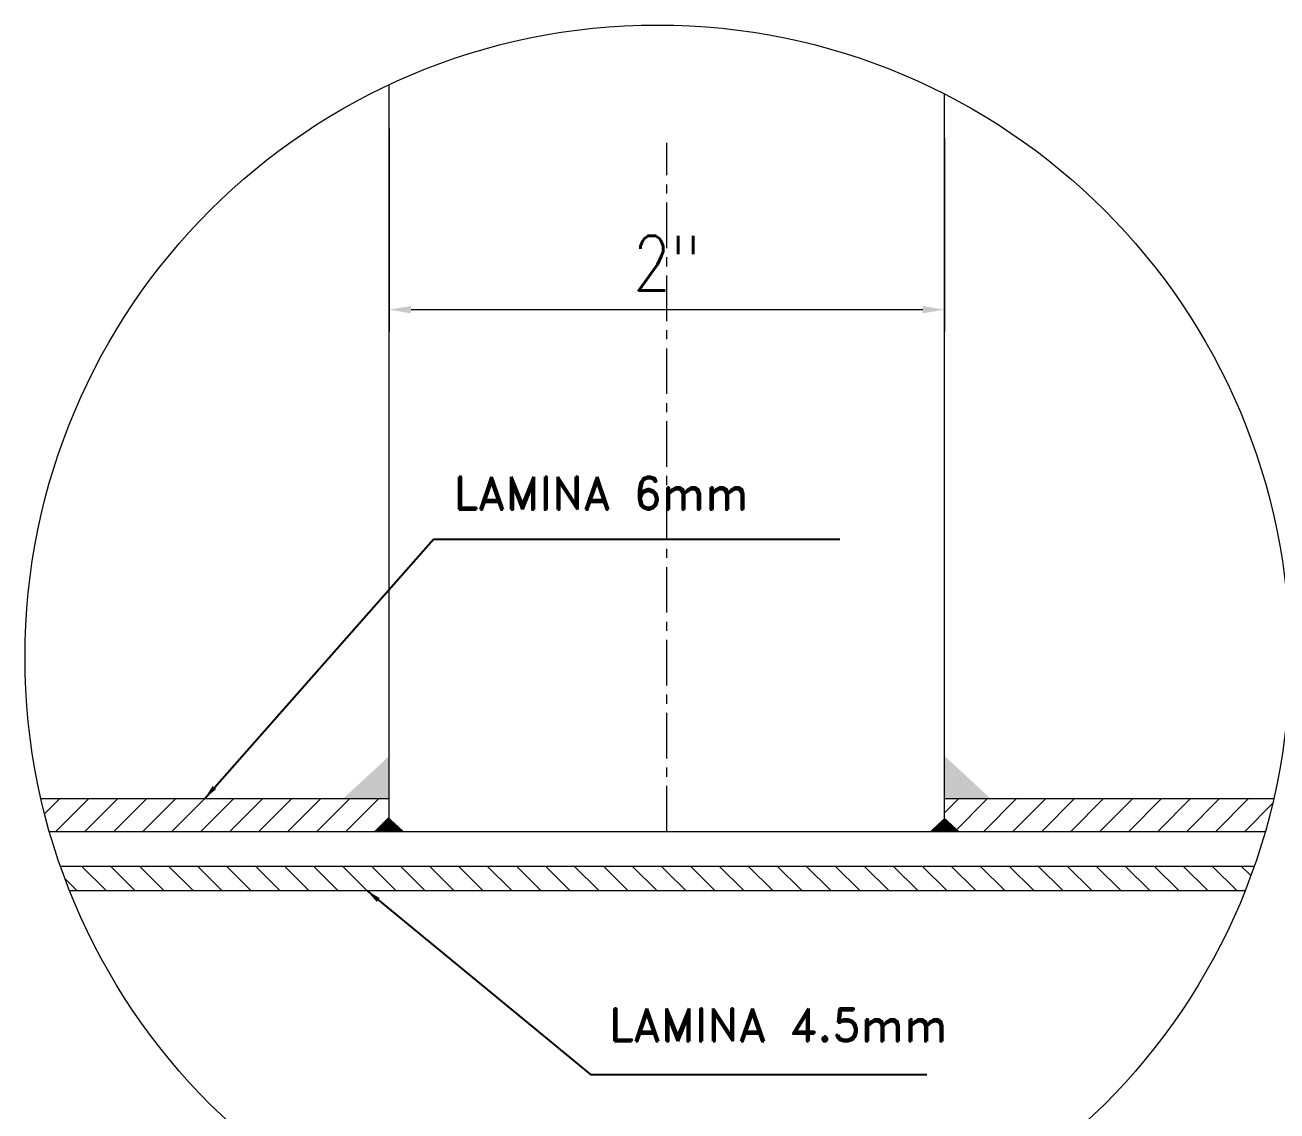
# Model space of a CAD drawing. Extents: x 174420 to 213214, y -41877 to -13498.
# Drawn here: x 205727 to 207444, y -28014 to -26524 of the extents above; entities that cross this region are included whole.
import ezdxf

# ---------------------------------------------------------------- set-up
doc = ezdxf.new("R2010")
doc.units = 0
doc.header["$LTSCALE"] = 500
doc.header["$MEASUREMENT"] = 0
doc.linetypes.add('CENTER', pattern=[2, 1.25, -0.25, 0.25, -0.25])
doc.layers.get('0').update_dxf_attribs({"linetype": 'CONTINUOUS', "lineweight": 9})
doc.layers.add('CENTER', color=5, linetype='CENTER', lineweight=9)
doc.layers.add('COTAS', color=2, linetype='CONTINUOUS', lineweight=9)
doc.styles.add('ROMAND', font='romand')
doc.styles.get("Standard").update_dxf_attribs({"font": 'SIMPLEX.shx', "width": 0.8, "height": 80})
doc.dimstyles.get("Standard").update_dxf_attribs({"dimtxt": 0.18, "dimasz": 0.18, "dimexe": 0.18, "dimexo": 0.0625, "dimgap": 0.09, "dimtad": 0, "dimtih": 1, "dimtoh": 1, "dimdec": 4, "dimzin": 0, "dimdsep": 46, "dimtxsty": 'Standard', "dimcen": 0.09, "dimadec": 0, "dimazin": 0, "dimtfac": 1, "dimtdec": 4, "dimtofl": 0, "dimtmove": 0, "dimatfit": 3, "dimfxl": 1, "dimtolj": 1, "dimtzin": 0, "dimarcsym": 0})

# ---------------------------------------------------------------- blocks, each defined once
blk = doc.blocks.new('*X33')
at = {"color": 0}
for p, q in [((-10389.77, 2567.4), (-10394.27, 2571.9)), ((-10384.47, 2567.4), (-10388.97, 2571.9)), ((-10379.17, 2567.4), (-10383.67, 2571.9)), ((-10373.86, 2567.4), (-10378.36, 2571.9)), ((-10368.56, 2567.4), (-10373.06, 2571.9)), ((-10363.26, 2567.4), (-10367.76, 2571.9)), ((-10357.95, 2567.4), (-10362.45, 2571.9)), ((-10352.65, 2567.4), (-10357.15, 2571.9)), ((-10347.35, 2567.4), (-10351.85, 2571.9)), ((-10342.04, 2567.4), (-10346.54, 2571.9)), ((-10336.74, 2567.4), (-10341.24, 2571.9)), ((-10331.44, 2567.4), (-10335.94, 2571.9)), ((-10326.13, 2567.4), (-10330.63, 2571.9)), ((-10320.83, 2567.4), (-10325.33, 2571.9)), ((-10315.53, 2567.4), (-10320.03, 2571.9)), ((-10310.22, 2567.4), (-10314.72, 2571.9)), ((-10304.92, 2567.4), (-10309.42, 2571.9)), ((-10299.62, 2567.4), (-10304.12, 2571.9)), ((-10294.31, 2567.4), (-10298.81, 2571.9)), ((-10289.01, 2567.4), (-10293.51, 2571.9)), ((-10287.18, 2570.87), (-10288.21, 2571.9)), ((-10278.4, 2567.4), (-10282.9, 2571.9)), ((-10273.1, 2567.4), (-10277.6, 2571.9)), ((-10267.8, 2567.4), (-10272.3, 2571.9)), ((-10262.49, 2567.4), (-10266.99, 2571.9)), ((-10257.19, 2567.4), (-10261.69, 2571.9)), ((-10251.89, 2567.4), (-10256.39, 2571.9)), ((-10246.58, 2567.4), (-10251.08, 2571.9)), ((-10241.28, 2567.4), (-10245.78, 2571.9)), ((-10235.98, 2567.4), (-10240.48, 2571.9)), ((-10230.67, 2567.4), (-10235.17, 2571.9)), ((-10225.37, 2567.4), (-10229.87, 2571.9)), ((-10220.07, 2567.4), (-10224.57, 2571.9)), ((-10214.76, 2567.4), (-10219.26, 2571.9)), ((-10209.46, 2567.4), (-10213.96, 2571.9)), ((-10204.16, 2567.4), (-10208.66, 2571.9)), ((-10198.85, 2567.4), (-10203.35, 2571.9)), ((-10193.55, 2567.4), (-10198.05, 2571.9)), ((-10188.25, 2567.4), (-10192.75, 2571.9)), ((-10182.94, 2567.4), (-10187.44, 2571.9)), ((-10180.39, 2570.16), (-10182.14, 2571.9)), ((-10395.08, 2567.4), (-10397.24, 2569.57)), ((-10283.71, 2567.4), (-10287.18, 2570.87))]:
    blk.add_line(p, q, dxfattribs=at)
blk = doc.blocks.new('*X32')
at = {"color": 0}
for p, q in [((-10400.98, 2581.5), (-10398.23, 2584.25)), ((-10398.92, 2578.25), (-10392.92, 2584.25)), ((-10393.62, 2578.25), (-10387.62, 2584.25)), ((-10388.32, 2578.25), (-10382.32, 2584.25)), ((-10383.01, 2578.25), (-10377.01, 2584.25)), ((-10377.71, 2578.25), (-10371.71, 2584.25)), ((-10372.41, 2578.25), (-10366.41, 2584.25)), ((-10367.1, 2578.25), (-10361.1, 2584.25)), ((-10361.8, 2578.25), (-10355.8, 2584.25)), ((-10356.5, 2578.25), (-10350.5, 2584.25)), ((-10351.19, 2578.25), (-10345.19, 2584.25)), ((-10345.89, 2578.25), (-10339.89, 2584.25)), ((-10236.38, 2581.7), (-10233.82, 2584.25)), ((-10234.52, 2578.25), (-10228.52, 2584.25)), ((-10229.22, 2578.25), (-10223.22, 2584.25)), ((-10223.91, 2578.25), (-10217.91, 2584.25)), ((-10218.61, 2578.25), (-10212.61, 2584.25)), ((-10213.31, 2578.25), (-10207.31, 2584.25)), ((-10208, 2578.25), (-10202, 2584.25)), ((-10202.7, 2578.25), (-10196.7, 2584.25)), ((-10197.4, 2578.25), (-10191.4, 2584.25)), ((-10192.09, 2578.25), (-10186.09, 2584.25)), ((-10186.79, 2578.25), (-10180.79, 2584.25)), ((-10181.49, 2578.25), (-10176.42, 2583.32)), ((-10340.59, 2578.25), (-10337.98, 2580.87))]:
    blk.add_line(p, q, dxfattribs=at)

msp = doc.modelspace()

# ---------------------------------------------------------------- linework, layer by layer
at = {"lineweight": 9}
for p, q in [((206226, -27630.2), (206226, -26605.9)), ((206988, -27630.2), (206988, -26618.7)), ((205748.5, -27585.2), (206226, -27585.2)), ((206988, -27585.2), (207439.4, -27585.2)), ((205760.1, -27630.2), (206226, -27630.2)), ((206159.5, -27630.2), (207427.8, -27630.2)), ((205775.2, -27677.8), (206226, -27677.8)), ((206226, -27677.8), (207412.6, -27677.8)), ((205787.8, -27711.6), (206226, -27711.6)), ((206226, -27711.6), (207400, -27711.6))]:
    msp.add_line(p, q, dxfattribs=at)
msp.add_circle((206593.9, -27391.4), 867.4, dxfattribs=at)
at = {"layer": 'CENTER', "lineweight": 9, "ltscale": 0.1}
msp.add_line((206607, -27630.2), (206607, -26685.4), dxfattribs=at)
at = {"layer": 'COTAS', "lineweight": 9}
for p, q in [((206226, -26665.9), (206226, -26944.5)), ((206988, -26678.7), (206988, -26944.5)), ((206256, -26914.5), (206958, -26914.5))]:
    msp.add_line(p, q, dxfattribs=at)
msp.add_point((206988, -26914.5), dxfattribs=at)
for points in [[(206256, -26909.5), (206256, -26919.5), (206226, -26914.5)], [(206958, -26909.5), (206958, -26919.5), (206988, -26914.5)], [(206226, -27526.9), (206226, -27585.2), (206163.2, -27585.2)], [(206988, -27526.9), (206988, -27585.2), (207050.9, -27585.2)], [(206226, -27611.6), (206226, -27630.2), (206205.9, -27630.2)], [(206226, -27611.6), (206226, -27630.2), (206246.2, -27630.2)], [(206988, -27611.6), (206988, -27630.2), (206967.9, -27630.2)], [(206988, -27611.6), (206988, -27630.2), (207008.2, -27630.2)]]:
    msp.add_solid(points, dxfattribs=at)

# ---------------------------------------------------------------- block references
at = {"layer": 'COTAS', "lineweight": 9, "xscale": 7.5, "yscale": 7.5, "zscale": 7.5}
for name in ['*X32', '*X33']:
    msp.add_blockref(name, (283760.9, -46967.1), dxfattribs=at)

# ---------------------------------------------------------------- texts
at = {"layer": 'COTAS', "lineweight": 9, "style": 'ROMAND'}
for s, p in [('LAMINA 6mm', (206314.5, -27188.7)), ('LAMINA 4.5mm', (206527.6, -27918.3))]:
    msp.add_text(s, height=45, dxfattribs=at).set_placement(p)
at = {"layer": 'COTAS', "lineweight": 9, "insert": (206607, -26850.7), "char_height": 75, "attachment_point": 5}
msp.add_mtext('{2}{"}', dxfattribs=at)

# ---------------------------------------------------------------- leaders
at = {"layer": 'COTAS', "lineweight": 9, "annotation_type": 0, "has_hookline": 1, "hookline_direction": 0}
for points in [[(205973, -27585.2), (206287, -27229.5), (206813.1, -27229.5)], [(206195.5, -27711.6), (206502.1, -27963.9), (206932.6, -27963.9)]]:
    msp.add_leader(points, dimstyle='Standard', override={"dimscale": 10, "dimtxt": 10, "dimasz": 2, "dimexe": 2, "dimexo": 4, "dimgap": 3, "dimtad": 1, "dimtih": 0, "dimtoh": 0, "dimdec": 0, "dimcen": 1, "dimdle": 1, "dimtdec": 1}, dxfattribs=at)

doc.saveas('drawing.dxf')
